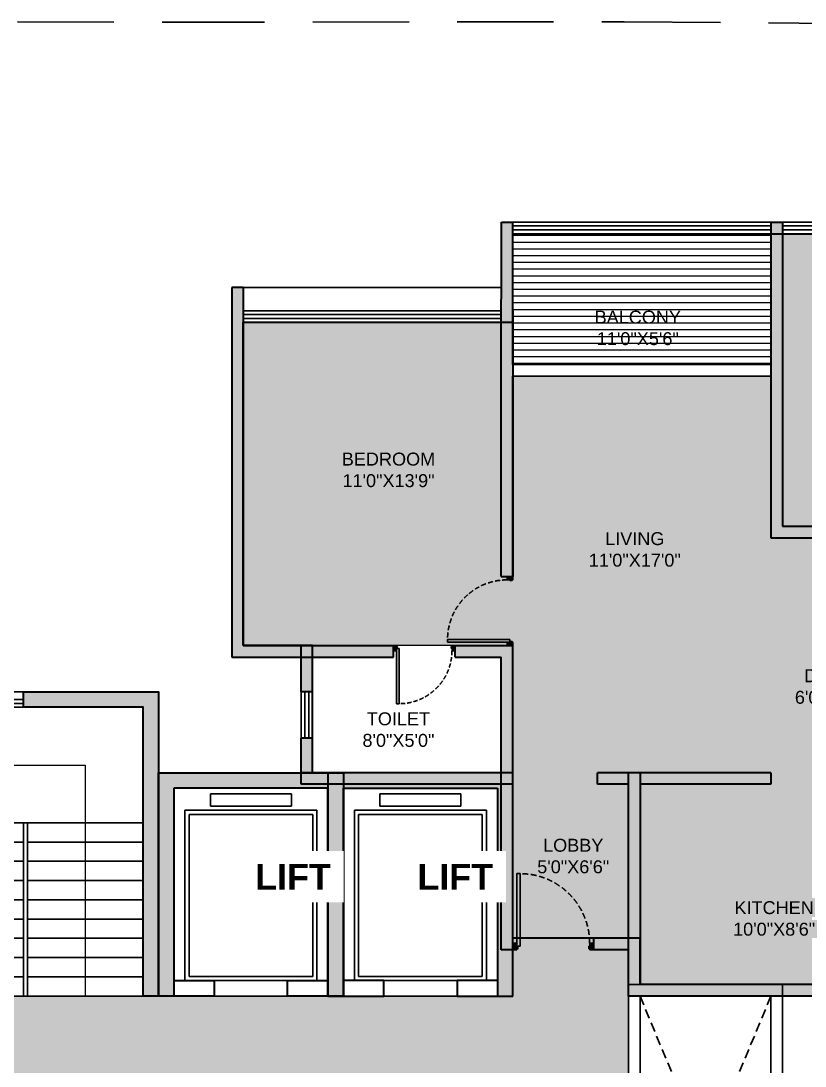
# Model space of a CAD drawing. Header units: millimetres. Extents: x 27623999 to 27796457, y -7151913 to -6809112.
# Drawn here: x 27686732 to 27696910, y -7057709 to -7044136 of the extents above; entities that cross this region are included whole.
import ezdxf

# ---------------------------------------------------------------- set-up
doc = ezdxf.new("R2010")
doc.units = ezdxf.units.MM
doc.header["$LTSCALE"] = 500
doc.header["$MEASUREMENT"] = 0
for name, pattern in [('1', [0]), ('23] 29.05.2023_PLOT B CONCEPT 11_100 OS$0$HIDDEN', [0.375, 0.25, -0.125]), ('AUDIT_D_060311083008-3', [0]), ('DASHED', [0.75, 0.5, -0.25]), ('DASHED2', [0.375, 0.25, -0.125])]:
    doc.linetypes.add(name, pattern=pattern)
doc.layers.get('0').update_dxf_attribs({"color": 250, "linetype": '1'})
for name, color, linetype in [('23] 29.05.2023_PLOT B CONCEPT 11_100 OS$0$ABA_06_door', 251, 'Continuous'), ('A-EQPM-FIXD', 251, 'AUDIT_D_060311083008-3'), ('A-WALL-PATT', 252, 'Continuous'), ('ABA_01_margin', 8, 'DASHED'), ('ABA_02_wall parapet', 250, 'Continuous'), ('ABA_03_elevation 01', 7, 'Continuous'), ('ABA_03_elevation 04', 8, 'Continuous'), ('ABA_03_lines dotted', 8, 'DASHED2'), ('ABA_06_drop', 251, 'Continuous'), ('ABA_06_window', 141, 'Continuous'), ('ABA_06_window sill', 8, 'Continuous'), ('ABA_07_text room', 7, 'Continuous'), ('ABA_09_hatch misc', 253, 'Continuous'), ('ABA_09_hatch room', 41, 'Continuous'), ('ABA_09_hatch wall', 21, 'Continuous')]:
    doc.layers.add(name, color=color, linetype=linetype)
for name, color, linetype, lineweight in [('A-COLS', 110, 'AUDIT_D_060311083008-3', 35), ('A-WALL', 7, 'AUDIT_D_060311083008-3', 35), ('ABA_02_wall', 7, 'Continuous', 30)]:
    doc.layers.add(name, color=color, linetype=linetype, lineweight=lineweight)
doc.layers.add('ABA_05_are carpet rera', color=6, linetype='Continuous', lineweight=30, plot=False)
doc.layers.add('ABA_09_HATCH BALCONY', color=7, linetype='Continuous', true_color=0xe5e5e5)
doc.styles.add('ADP6', font='arial.ttf')
doc.styles.add('AIRAL', font='arial.ttf')
doc.styles.add('vka-arial', font='arial.ttf')
doc.dimstyles.new('mm to ft', dxfattribs={"dimtxt": 150, "dimasz": 100, "dimexe": 50, "dimexo": 0, "dimgap": 50, "dimtad": 0, "dimtoh": 1, "dimdec": 0, "dimzin": 0, "dimdsep": 46, "dimtxsty": 'AIRAL', "dimcen": -90, "dimclrd": 8, "dimclre": 8, "dimclrt": 175, "dimadec": 0, "dimazin": 0, "dimtfac": 1, "dimtdec": 0, "dimtix": 1, "dimtofl": 0, "dimtmove": 1, "dimatfit": 3, "dimfxl": 1, "dimtolj": 1, "dimtzin": 0, "dimlwd": 0, "dimlwe": 0, "dimarcsym": 0})

# ---------------------------------------------------------------- blocks, each defined once
blk = doc.blocks.new('REFD')
at = {"layer": 'ABA_01_margin', "ltscale": 5}
blk.add_lwpolyline([(504544.2980591371, -115849.088739356), (507831.3326206277, -111835.6993710119), (511382.7495016358, -107411.3334616926), (513621.2443501505, -104832.1550336806), (515083.4728213632, -103134.6981344055), (515093.8016628309, -103139.679257635), (515964.2507131973, -103555.8614369817), (517445.8078219756, -104264.9334927527), (518473.2876898118, -104752.2353481771), (521000.2332641168, -105960.7615522873), (523302.9151061252, -107059.0769215049), (523659.051465157, -107230.3882815959), (526191.9322088356, -108430.5422585811), (528682.7318269156, -109608.0920344852), (531378.4941120094, -110901.405491598), (533917.742074874, -112120.2646720819), (534684.525864444, -112484.4422410671), (534809.9131798658, -113113.82973787), (535428.5324403243, -116268.7376310229), (536453.580288464, -121316.2913559573), (537198.7750082964, -125074.3174146852), (538370.469234087, -130873.2395160124), (539455.1706468028, -136521.9485929515)], dxfattribs=at)
blk = doc.blocks.new('23] 29.05.2023_PLOT B CONCEPT 11_100 OS$0$A$C7F2C0F04')
at = {"layer": 'ABA_09_hatch wall', "true_color": 0xffffff}
h = blk.add_hatch(color=7, dxfattribs=at)
h.dxf.hatch_style = 1
h.paths.add_polyline_path([(-2.140854485332966e-05, 807.9997464939952), (-2.140854485332966e-05, -0.0002535060048103333), (34.99997859145515, -0.0002535060048103333), (34.99997859145515, 807.9997464939952)])
at = {"layer": '23] 29.05.2023_PLOT B CONCEPT 11_100 OS$0$ABA_06_door'}
blk.add_lwpolyline([(34.99997859145515, -0.0002535060048103333), (34.99997859145515, 807.9997464939952), (-2.140854485332966e-05, 807.9997464939952), (-2.140854485332966e-05, -0.0002535060048103333)], close=True, dxfattribs=at)
at = {"layer": '23] 29.05.2023_PLOT B CONCEPT 11_100 OS$0$ABA_06_door', "linetype": '23] 29.05.2023_PLOT B CONCEPT 11_100 OS$0$HIDDEN', "ltscale": 0.5}
blk.add_arc((34.99997859145515, 34.99974649399519), 773, 0, 90, dxfattribs=at)
blk = doc.blocks.new('23] 29.05.2023_PLOT B CONCEPT 11_100 OS$0$A$C6B7563D3')
at = {"layer": 'ABA_09_hatch wall', "true_color": 0xffffff}
blk.add_hatch(color=7, dxfattribs=at).paths.add_polyline_path([(0, 75.00011323823128), (0, 0.0001132382312789559), (44, 0.0001132382312789559), (44, 13.00011323823128), (56, 13.00011323823128), (56, 38.00011323823128), (44, 38.00011323823128), (44, 75.00011323823128)])
at = {"layer": '23] 29.05.2023_PLOT B CONCEPT 11_100 OS$0$ABA_06_door'}
blk.add_lwpolyline([(44, 13.00011323823128), (56, 13.00011323823128), (56, 38.00011323823128), (44, 38.00011323823128), (44, 75.00011323823128), (0, 75.00011323823128), (0, 0.0001132382312789559), (44, 0.0001132382312789559), (44, 13.00011323823128)], dxfattribs=at)
blk = doc.blocks.new('23] 29.05.2023_PLOT B CONCEPT 11_100 OS$0$A$C41D10A1B')
at = {"layer": '23] 29.05.2023_PLOT B CONCEPT 11_100 OS$0$ABA_06_door'}
for name, p in [('23] 29.05.2023_PLOT B CONCEPT 11_100 OS$0$A$C7F2C0F04', (46.00002140854485, 40.00031012517866)), ('23] 29.05.2023_PLOT B CONCEPT 11_100 OS$0$A$C6B7563D3', (0, -5.661905743181705e-05))]:
    blk.add_blockref(name, p, dxfattribs=at)
at = {"layer": '23] 29.05.2023_PLOT B CONCEPT 11_100 OS$0$ABA_06_door', "xscale": -1}
blk.add_blockref('23] 29.05.2023_PLOT B CONCEPT 11_100 OS$0$A$C6B7563D3', (900, -5.661905743181705e-05), dxfattribs=at)
blk = doc.blocks.new('zw$FFC9')
at = {"layer": 'ABA_06_window sill', "linetype": 'Continuous', "lineweight": 15}
blk.add_line((0.004470121115446091, 0.001862481236457825, -0.1918804544989143), (800.0044706761837, 0, -0.2195547466285461), dxfattribs=at)
at = {"layer": '23] 29.05.2023_PLOT B CONCEPT 11_100 OS$0$ABA_06_door', "extrusion": (3.459285283324338e-05, 2.071130222846685e-06, 0.9999999993995224), "xscale": -0.8888888900972485, "yscale": 0.8888888900972443, "zscale": 0.8888888900972381, "rotation": 0.0003397717955281886}
blk.add_blockref('23] 29.05.2023_PLOT B CONCEPT 11_100 OS$0$A$C41D10A1B', (800.004477770188, 0.00655662614364692, -0.1918802958965494), dxfattribs=at)
blk = doc.blocks.new('TGREGR')
at = {"true_color": 0x636466, "transparency": 33554687}
h = blk.add_hatch(color=251, dxfattribs=at)
h.dxf.hatch_style = 1
h.paths.add_polyline_path([(27700358.3035829, -7054049.675492791), (27700358.3035829, -7053099.386346521), (27700508.3035829, -7053099.386346521), (27700508.3035829, -7053899.683170678), (27703008.45157051, -7053899.716824388), (27703008.45157051, -7046749.406398622), (27703158.45157051, -7046749.406398622), (27703158.45157051, -7054049.72450267)])
h.paths.add_polyline_path([(27694608.40620778, -7056799.692034863), (27694608.45521937, -7053899.442130954), (27694758.45073836, -7053899.444304979), (27694758.39213045, -7056649.692034863), (27699358.7632945, -7056649.692034863), (27699358.76259027, -7056799.692034863)])
h.paths.add_polyline_path([(27696458.28398385, -7050699.4067053), (27696458.28398385, -7046749.406398623), (27696608.28398385, -7046749.406398623), (27696608.28398385, -7049946.045436389), (27696608.25391101, -7050699.4067053), (27698758.36393804, -7050699.4067053), (27698758.36393804, -7050849.4067053), (27696458.28398385, -7050849.4067053)])
h.paths.add_polyline_path([(27697558.28398385, -7054049.505203987), (27697558.28398385, -7053899.498830101), (27698258.03016023, -7053899.546367616), (27698258.03016023, -7052349.367932164), (27698258.02945554, -7052349.367932158), (27698258.03498852, -7051749.367932184), (27698408.0405128, -7051749.369139302), (27698408.00963644, -7053899.550392978), (27699758.3035829, -7053899.602667014), (27699758.3035829, -7054049.606463599)])
h.paths.add_polyline_path([(27689458.26373741, -7052399.060559657), (27689458.26373741, -7047599.06025298), (27689608.26373741, -7047599.06025298), (27689608.26373741, -7052249.060559657), (27690358.21123778, -7052249.061132413), (27690358.21123778, -7052399.060559657)])
h.paths.add_polyline_path([(27699208.03016023, -7052499.375610446), (27699208.03189687, -7052349.369139252), (27699658.36393804, -7052349.374411321), (27699658.36393804, -7051749.369139303), (27699808.36478341, -7051749.369139303), (27699808.36393843, -7052349.375848291), (27702208.45157051, -7052349.4067053), (27702208.45157051, -7052499.404032178)])
h.paths.add_polyline_path([(27692358.18613674, -7052399.060559657), (27692358.19212439, -7052249.062659856), (27693108.19273202, -7052249.063232652), (27693108.12793671, -7053899.405171983), (27692958.13561508, -7053899.401036166), (27692958.13561547, -7053899.382771784), (27692958.12624704, -7053899.38277141), (27692958.18613722, -7052399.060559657)])
h.paths.add_polyline_path([(27692958.35136987, -7051349.063118215), (27692958.35136988, -7048554.228653952), (27692958.54768118, -7046749.406398623), (27693108.55685199, -7046749.406398623), (27693108.42073758, -7047899.060261193), (27693108.35136988, -7047899.06025298), (27693108.35208593, -7048478.907971171), (27693108.33780947, -7048599.490215464), (27693108.35223483, -7048599.490215447), (27693108.35242007, -7048749.490215437), (27693108.33013139, -7048749.490215464), (27693108.2280676, -7051349.063232679), (27693108.19273202, -7051349.063232652)])
h.paths.add_polyline_path([(27699658.36393804, -7050849.4067053), (27699658.36393804, -7046749.406398622), (27699808.37161632, -7046749.406398622), (27699808.36393804, -7046799.406398623), (27699808.37154845, -7046799.406398633), (27699808.36605133, -7050849.4067053)])
h.paths.add_polyline_path([(27690358.21123778, -7054049.329347149), (27690358.21123778, -7053899.329347205), (27692958.12624631, -7053899.401035908), (27692958.1202588, -7054049.4010358)])
h.paths.add_polyline_path([(27692958.08660559, -7056199.229243001), (27692958.13241857, -7054049.401036135), (27693108.12204745, -7054049.405171878), (27693108.03764159, -7056199.229243001)])
h.paths.add_polyline_path([(27694758.45073836, -7053899.444304979), (27694758.44754176, -7054049.450677165), (27696458.28398385, -7054049.470929984), (27696458.2857709, -7053899.468942272), (27694758.45073836, -7053899.444304979)])
h.paths.add_polyline_path([(27690358.21123778, -7052399.060559657), (27691558.18613611, -7052399.060559657), (27691558.19212378, -7052249.062048873), (27690358.21123778, -7052249.061132413)])
h.paths.add_polyline_path([(27694158.09428387, -7056199.229243001), (27694608.41635505, -7056199.229243118), (27694608.41888992, -7056049.229243161), (27694158.09428387, -7056049.229243001)])
h.paths.add_polyline_path([(27690358.21123778, -7052849.179463109), (27690358.21123778, -7052399.060559657), (27690508.21123778, -7052399.060559657), (27690508.21123778, -7052849.179463109)])
h.paths.add_polyline_path([(27690358.21123778, -7053899.329347205), (27690358.21123778, -7053449.179463109), (27690508.21123778, -7053449.179463109), (27690508.21123778, -7053899.333483119)])
h.paths.add_polyline_path([(27694208.12793721, -7054049.40517204), (27694208.12793721, -7053899.436328636), (27694608.45521937, -7053899.442130954), (27694608.45268444, -7054049.446541278)])
h.paths.add_polyline_path([(27692958.13241857, -7054049.401036135), (27692958.13561508, -7053899.401036166), (27693108.12793671, -7053899.405171983), (27693108.12204745, -7054049.405171878)])
at = {"layer": 'ABA_09_HATCH BALCONY', "lineweight": 0}
h = blk.add_hatch(dxfattribs=at)
h.set_pattern_fill('ANSI31', color=256, scale=699.9999999999977, angle=314.9996508029746)
h.set_pattern_definition([(359.9996508029745, (42667846.45696108, 11288176.21665796), (0.0005332808103042374, 87.4999999983748), [])])
h.paths.add_polyline_path([(27693108.08186378, -7048599.490215464), (27696458.28398385, -7048599.490215464), (27696458.28398385, -7046899.406398623), (27693108.08186378, -7046899.406398623)])
h = blk.add_hatch(dxfattribs=at)
h.set_pattern_fill('ANSI31', color=256, scale=699.9999999999977, angle=314.9996508029746)
h.set_pattern_definition([(359.9996508029745, (42667846.45696109, 11288176.21665795), (0.0005332808103042374, 87.4999999983748), [])])
h.paths.add_polyline_path([(27699808.36971436, -7048199.406398623), (27703008.3043998, -7048199.406398623), (27703008.3043998, -7046899.406398623), (27699808.36971436, -7046899.406398623)])
h = blk.add_hatch(dxfattribs=at)
h.set_pattern_fill('ANSI31', color=256, scale=699.9999999999977, angle=224.9996508029745)
h.set_pattern_definition([(269.9996508029745, (46032575.87841444, -22024725.33018916), (87.4999999983748, -0.000533280810320311), [])])
h.paths.add_polyline_path([(27697958.45454201, -7056649.958807717), (27699208.76966586, -7056649.958272167), (27699208.80649929, -7054049.552130363), (27697958.49137544, -7054049.552665913)])
at = {"layer": 'ABA_09_hatch room', "lineweight": 35, "true_color": 0xd3d4d3}
h = blk.add_hatch(color=254, dxfattribs=at)
h.dxf.hatch_style = 1
h.paths.add_polyline_path([(27692958.55412633, -7056199.281023285), (27692958.45268537, -7055499.391076293), (27693107.86522954, -7055499.391076293), (27693108.19273202, -7052249.063232652), (27689608.19503772, -7052249.063232652), (27689608.30896939, -7048046.644116411), (27692958.30613789, -7048051.476389551), (27692958.32960558, -7048754.322488604), (27696458.28398385, -7048749.490215464), (27696458.10017911, -7050699.414560108), (27696457.87276088, -7050699.414560108), (27696457.87056651, -7050849.414560108), (27698758.1801333, -7050849.414560108), (27698758.1801333, -7050699.414560108), (27696608.10201153, -7050699.414560108), (27696608.14663071, -7049796.96385614), (27696608.36380308, -7048449.22344261), (27696608.10017911, -7048449.22344261), (27696608.10017911, -7046899.406398606), (27699658.18781158, -7046899.406398606), (27699658.18781158, -7048549.41425343), (27699658.1801333, -7048549.41425343), (27699658.1801333, -7050849.414560108), (27699808.18781158, -7050849.414560108), (27699808.18781158, -7048349.428230243), (27703008.26776577, -7048349.428230243), (27703008.26776577, -7052349.414560108), (27702208.26776577, -7052349.414560108), (27702208.26776577, -7052349.414459241), (27700508.11977816, -7052349.368223351), (27700508.11977816, -7052349.414560108), (27699808.1801333, -7052349.414560108), (27699808.1801333, -7051749.414560108), (27699658.1801333, -7051749.414560108), (27699658.1801333, -7052349.414560108), (27699258.03969121, -7052349.414560108), (27699258.03969121, -7052349.422280705), (27698408.03969121, -7052349.422280705), (27698258.03969121, -7052349.418605235), (27698258.03969121, -7053899.544047253), (27697558.28398385, -7053899.498830101), (27697558.28398385, -7054049.517330565), (27697808.44746568, -7054049.570313516), (27697808.43711153, -7054849.551202908), (27697808.41778378, -7054849.553092343), (27697808.43313994, -7056649.699800377), (27694758.41388606, -7056649.692034863), (27694758.4287744, -7055499.391075984), (27694758.45268537, -7055499.391076293), (27694758.45268537, -7054049.544047253), (27696458.28398385, -7054049.498830101), (27696458.28398385, -7053899.345859141), (27694208.45268537, -7053899.391076293), (27694208.45268537, -7054049.391076293), (27694608.45268537, -7054049.391076293), (27694608.45268537, -7054049.391177345), (27694608.43071655, -7055349.391075921), (27694608.52962264, -7056049.229243001), (27694157.97406895, -7056049.229243001), (27694157.96666922, -7056199.281023285)])
at = {"layer": 'ABA_02_wall'}
for p, q in [((27692958.33013119, -7048749.490215464, -51.65633034012231), (27692958.54768118, -7046749.406398623, -51.65633034012231)), ((27692958.54768118, -7046749.406398623, -51.65633034012231), (27693108.55685199, -7046749.406398623, -51.65633034012231)), ((27693108.33780947, -7048599.490215464, -51.65633034012231), (27693108.55685199, -7046749.406398623, -51.65633034012231)), ((27696458.28398385, -7046749.406398623, -51.65633034012231), (27696458.28398385, -7050849.4067053, -51.65633034012231)), ((27696458.28398385, -7046749.406398623, -51.65633034012231), (27696608.28398385, -7046749.406398623, -51.65633034012231)), ((27696608.28398385, -7046749.406398623, -51.65633034012231), (27696608.28398385, -7050699.4067053, -51.65633034012231)), ((27699808.37161632, -7046749.406398622, -51.65633034012231), (27699658.36393804, -7046749.406398622, -51.65633034012231)), ((27699658.36393804, -7046749.406398622, -51.65633034012231), (27699658.36393804, -7050849.4067053, -51.65633034012231)), ((27699658.37161632, -7046799.406398623, -51.65633034012231), (27699658.36393804, -7046799.406398623, -51.65633034012231)), ((27699808.37140499, -7046799.406398623, -51.65633034012231), (27699808.36393804, -7046799.406398623, -51.65633034012231)), ((27699808.37161632, -7046749.406398622, -51.65633034012231), (27699808.36605133, -7050849.4067053, -51.65633034012231)), ((27703158.45157051, -7046749.406398622, -51.65633034012231), (27703008.45157051, -7046749.406398622, -51.65633034012231)), ((27703008.45157051, -7053899.716824388, -51.65633034012231), (27703008.45157051, -7046749.406398622, -51.65633034012231)), ((27703158.45157051, -7046749.406398622, -51.65633034012231), (27703158.45157051, -7054049.72450267, -51.65633034012231)), ((27689608.26373741, -7047599.06025298, -51.65633034012231), (27689458.26373741, -7047599.06025298, -51.65633034012231)), ((27689458.26373741, -7047599.06025298, -51.65633034012231), (27689458.26373741, -7052399.060559657, -51.65633034012231)), ((27689608.26373741, -7047599.06025298, -51.65633034012231), (27689608.26373741, -7052249.060559657, -51.65633034012231)), ((27693108.35136988, -7047899.06025298, -51.65633034012231), (27693108.35563027, -7051349.063232777, -51.65633034012231)), ((27692958.35136988, -7051349.060559657, -51.65633034012231), (27692958.35136988, -7048049.06025298, -51.65633034012231)), ((27692958.19212485, -7051349.063118093, -51.65633034012231), (27692958.33780928, -7048599.490215464, -51.65633034012231)), ((27696608.33773592, -7048599.490215464, -51.65633034012231), (27696608.25391101, -7050699.4067053, -51.65633034012231)), ((27696608.28398385, -7048599.490215464, -51.65633034012231), (27696608.33773592, -7048599.490215464, -51.65633034012231)), ((27693108.2280676, -7051349.063232679, -51.65633034012231), (27693108.33013139, -7048749.490215464, -51.65633034012231)), ((27696608.33005784, -7048749.490215464, -51.65633034012231), (27696608.28398385, -7048749.490215464, -51.65633034012231)), ((27696458.05656562, -7050699.4067053, -51.65633034012231), (27696458.28398385, -7050699.4067053, -51.65633034012231)), ((27696608.25391101, -7050699.4067053, -51.65633034012231), (27698758.36393804, -7050699.4067053, -51.65633034012231)), ((27698758.36393804, -7050849.4067053, -51.65633034012231), (27698758.36393804, -7050699.4067053, -51.65633034012231)), ((27696458.28398385, -7050849.4067053, -51.65633034012231), (27698758.36393804, -7050849.4067053, -51.65633034012231)), ((27699658.36393804, -7050849.4067053, -51.65633034012231), (27699808.37161632, -7050849.4067053, -51.65633034012231)), ((27692958.19212485, -7051349.063118093, -51.65633034012231), (27693108.19273202, -7051349.063232652, -51.65633034012231)), ((27693108.19273202, -7051349.063232652, -51.65633034012231), (27693108.35922539, -7051349.06323278, -51.65633034012231)), ((27698258.03498852, -7051749.367932184, -51.65633034012231), (27698258.01516028, -7053899.55469291, -51.65633034012231)), ((27698258.03498852, -7051749.367932184, -51.65633034012231), (27698408.0405128, -7051749.369139302, -51.65633034012231)), ((27698408.0405128, -7051749.369139302, -51.65633034012231), (27698408.00963644, -7053899.550392978, -51.65633034012231)), ((27699658.36393804, -7051749.369139303, -51.65633034012231), (27699658.36393804, -7052349.374411321, -51.65633034012231)), ((27699658.36393804, -7051749.369139303, -51.65633034012231), (27699808.36478341, -7051749.369139303, -51.65633034012231)), ((27699808.36478341, -7051749.369139303, -51.65633034012231), (27699808.36393804, -7052349.4067053, -51.65633034012231)), ((27689608.26373741, -7052249.060559657, -51.65633034012231), (27691558.19212378, -7052249.062048873, -51.65633034012231)), ((27690358.21123778, -7052849.179463109, -51.65633034012231), (27690358.21123778, -7052249.014222901, -51.65633034012231)), ((27691558.18613611, -7052399.060559657, -51.65633034012231), (27691558.19212378, -7052249.062048873, -51.65633034012231)), ((27692358.18613674, -7052399.060559657, -51.65633034012231), (27692358.19212439, -7052249.062659856, -51.65633034012231)), ((27692358.19212439, -7052249.062659856, -51.65633034012231), (27693108.19273202, -7052249.063232652, -51.65633034012231)), ((27693108.03764159, -7056199.229243001, -51.65633034012231), (27693108.19273202, -7052249.063232652, -51.65633034012231)), ((27698258.03016023, -7053899.546367616, -51.65633034012231), (27698258.03016023, -7052349.367932164, -51.65633034012231)), ((27699208.03016023, -7052499.375610446, -51.65633034012231), (27699208.03189687, -7052349.369139252, -51.65633034012231)), ((27699208.03189687, -7052349.369139252, -51.65633034012231), (27699658.36393804, -7052349.374411321, -51.65633034012231)), ((27699808.36393808, -7052349.375848291, -51.65633034012231), (27702208.45157051, -7052349.4067053, -51.65633034012231)), ((27700508.3035829, -7052349.383032561, -51.65633034012231), (27700508.3035829, -7052349.360368544, -51.65633034012231)), ((27702208.45157051, -7052499.404032178, -51.65633034012231), (27702208.45157051, -7052349.4067053, -51.65633034012231)), ((27689458.26373741, -7052399.060559657, -51.65633034012231), (27691558.18613611, -7052399.060559657, -51.65633034012231)), ((27690508.21123778, -7052849.179463109, -51.65633034012231), (27690508.21123778, -7052399.021901183, -51.65633034012231)), ((27692358.18613674, -7052399.060559657, -51.65633034012231), (27692958.18613722, -7052399.060559657, -51.65633034012231)), ((27692958.12025929, -7054049.383221486, -51.65633034012231), (27692958.18613722, -7052399.060559657, -51.65633034012231)), ((27693108.18684287, -7052399.060559657, -51.65633034012231), (27693108.35136988, -7052399.060559657, -51.65633034012231)), ((27698408.03016023, -7053899.562370797, -51.65633034012231), (27698408.03016023, -7052499.375610446, -51.65633034012231)), ((27699208.03016023, -7052499.375610446, -51.65633034012231), (27702208.45157051, -7052499.404032178, -51.65633034012231)), ((27699808.36393804, -7052499.379684453, -51.65633034012231), (27699808.36393804, -7052499.4067053, -51.65633034012231)), ((27690508.21123778, -7052849.179463109, -51.65633034012231), (27690358.21123778, -7052849.179463109, -51.65633034012231)), ((27700358.3035829, -7054049.675492791, -51.65633034012231), (27700358.3035829, -7053099.386346521, -51.65633034012231)), ((27700358.3035829, -7053099.386346521, -51.65633034012231), (27700508.3035829, -7053099.386346521, -51.65633034012231)), ((27700508.3035829, -7053899.683170678, -51.65633034012231), (27700508.3035829, -7053099.368046826, -51.65633034012231)), ((27690358.21123778, -7054049.329347149, -51.65633034012231), (27690358.21123778, -7053449.179463109, -51.65633034012231)), ((27690508.21123778, -7053449.179463109, -51.65633034012231), (27690358.21123778, -7053449.179463109, -51.65633034012231)), ((27690508.21123778, -7053899.337025035, -51.65633034012231), (27690508.21123778, -7053449.179463109, -51.65633034012231)), ((27693108.13207323, -7053899.405172097, -51.65633034012231), (27690358.21537381, -7053899.329347205, -51.65633034012231)), ((27692958.08660559, -7056199.229243001, -51.65633034012231), (27692958.13561547, -7053899.382771784, -51.65633034012231)), ((27694208.12793721, -7054049.40517204, -51.65633034012231), (27694208.12793721, -7053899.436328636, -51.65633034012231)), ((27696458.28398385, -7053899.46894225, -51.6563303400817), (27694208.12793721, -7053899.436328636, -51.65633034012231)), ((27694608.40620778, -7056799.692034863, -51.65633034012231), (27694608.45521929, -7053899.447205839, -51.65633034012231)), ((27694758.45073825, -7053899.451281333, -51.65633034012231), (27694758.39213045, -7056649.692034863, -51.65633034012231)), ((27698258.03016023, -7053899.546367616, -51.65633034012231), (27697558.28398385, -7053899.498830101, -51.6563303400817)), ((27699758.3035829, -7053899.602667014, -51.65633034012231), (27698408.00963644, -7053899.550392978, -51.65633034012231)), ((27699758.3035829, -7054049.606463599, -51.65633034012231), (27699758.3035829, -7053899.601800042, -51.65633034012231)), ((27703008.45157051, -7053899.716824388, -51.65633034012231), (27700508.3035829, -7053899.683170678, -51.65633034012231)), ((27693108.12793721, -7054049.40517204, -51.65633034012231), (27690358.21123778, -7054049.329347149, -51.65633034012231)), ((27694608.45268444, -7054049.446541278, -51.65633034012231), (27694208.12793721, -7054049.40517204, -51.65633034012231)), ((27696458.28398385, -7054049.470929984, -51.6563303400817), (27694758.44754098, -7054049.450677165, -51.65633034012231)), ((27699758.3035829, -7054049.606463599, -51.65633034012231), (27697558.28398385, -7054049.505203987, -51.6563303400817)), ((27703158.45157051, -7054049.72450267, -51.65633034012231), (27700358.3035829, -7054049.675492791, -51.65633034012231)), ((27694608.40940772, -7056049.229243001, -51.65633034012231), (27694158.09428387, -7056049.229243001, -51.65633034012231)), ((27694158.09428387, -7056199.229243001, -51.65633034012231), (27694158.09428387, -7056049.229243001, -51.65633034012231)), ((27693108.03764159, -7056199.229243001, -51.65633034012231), (27692958.08660559, -7056199.229243001, -51.65633034012231)), ((27694608.40940772, -7056199.229243001, -51.65633034012231), (27694158.09428387, -7056199.229243001, -51.65633034012231)), ((27699358.7632945, -7056649.692034863, -51.65633034012231), (27694758.39213045, -7056649.692034863, -51.65633034012231)), ((27699358.7632945, -7056649.692034863, -51.65633034012231), (27699358.76259027, -7056799.692034863, -51.65633034012231)), ((27699358.76259027, -7056799.692034863, -51.65633034012231), (27694608.40620778, -7056799.692034863, -51.65633034012231))]:
    blk.add_line(p, q, dxfattribs=at)
at = {"layer": 'ABA_02_wall', "elevation": -51.6563303400817}
for points in [[(27696458.28398385, -7053899.46894225), (27696458.28398385, -7054049.470929984)], [(27697558.28398385, -7053899.498830101), (27697558.28398385, -7054049.505203987)]]:
    blk.add_lwpolyline(points, dxfattribs=at)
at = {"layer": 'ABA_02_wall parapet'}
for p, q in [((27693108.54000329, -7046749.406398623, -51.65633034012231), (27696458.53992954, -7046749.406398623, -51.65633034012231)), ((27693108.54000329, -7046799.406398623, -51.65633034012231), (27696458.53992954, -7046799.406398623, -51.65633034012231)), ((27693108.54000329, -7046849.406398623, -51.65633034012231), (27696458.53992954, -7046849.406398623, -51.65633034012231)), ((27693108.54000329, -7046899.406398623, -51.65633034012231), (27696458.53992954, -7046899.406398623, -51.65633034012231))]:
    blk.add_line(p, q, dxfattribs=at)
at = {"layer": 'ABA_03_elevation 01'}
for p, q in [((27703008.45157051, -7046749.406398623, -51.65633034012231), (27699808.37161632, -7046749.406398623, -51.65633034012231)), ((27703008.45157051, -7046799.406398623, -51.65633034012231), (27699808.37161632, -7046799.406398623, -51.65633034012231)), ((27703008.45157051, -7046849.406398623, -51.65633034012231), (27699808.37161632, -7046849.406398623, -51.65633034012231)), ((27703008.45157051, -7046899.406398623, -51.65633034012231), (27699808.37161632, -7046899.406398623, -51.65633034012231)), ((27699208.76852776, -7054049.578453877, -51.65633034012231), (27699208.77026815, -7056649.692034863, -51.65633034012231)), ((27699258.76852776, -7054049.578420409, -51.65633034012231), (27699258.77026815, -7056649.692001395, -51.65633034012231)), ((27699308.76852776, -7054049.578386942, -51.65633034012231), (27699308.77026815, -7056649.691967928, -51.65633034012231)), ((27699358.76852776, -7054049.578353474, -51.65633034012231), (27699358.77026815, -7056649.69193446, -51.65633034012231))]:
    blk.add_line(p, q, dxfattribs=at)
at = {"layer": 'ABA_05_are carpet rera', "elevation": -51.65633034012231}
blk.add_lwpolyline([(27689608.07525242, -7052249.066360792), (27689608.42510159, -7048049.06025298), (27693108.4525393, -7048049.06025298), (27693108.54000329, -7046899.194902183), (27703008.3043998, -7046899.406398623), (27703008.3043998, -7046899.406398623), (27703008.30577334, -7053899.716822386), (27699208.796907, -7053899.578453877), (27699208.79096931, -7056649.692034863), (27694758.39213244, -7056649.598262077), (27694758.38857447, -7056049.259097674), (27693108.09428387, -7056049.229243001), (27693108.13361825, -7053899.360753058), (27690508.20386404, -7053899.34900783), (27690508.19767738, -7052249.054758523)], close=True, dxfattribs=at)
at = {"layer": 'ABA_06_window'}
for p, q in [((27696608.28398385, -7046799.406398589, -51.65633034012231), (27699658.36393804, -7046799.406398622, -51.65633034012231)), ((27696608.28398385, -7046849.406398589, -51.65633034012231), (27699658.36393804, -7046849.406398622, -51.65633034012231)), ((27692958.35136988, -7047949.06025298, -51.65633034012231), (27689608.26373741, -7047949.06025298, -51.65633034012231)), ((27692958.35136988, -7047999.06025298, -51.65633034012231), (27689608.26373741, -7047999.06025298, -51.65633034012231)), ((27700408.15653703, -7053099.394072003, -51.65633034012231), (27700408.15653703, -7052499.39004609, -51.65633034012231)), ((27700458.15653703, -7053099.394072003, -51.65633034012231), (27700458.15653703, -7052499.39004609, -51.65633034012231)), ((27690408.21123778, -7053449.179463109, -51.65633034012231), (27690408.21123778, -7052849.179463109, -51.65633034012231)), ((27690458.21123778, -7053449.179463109, -51.65633034012231), (27690458.21123778, -7052849.179463109, -51.65633034012231)), ((27699758.3035829, -7053949.606463599, -51.65633034012231), (27700358.30760881, -7053949.606463599, -51.65633034012231)), ((27699758.3035829, -7053999.606463599, -51.65633034012231), (27700358.30760881, -7053999.606463599, -51.65633034012231))]:
    blk.add_line(p, q, dxfattribs=at)
at = {"layer": 'ABA_06_window sill'}
for p, q in [((27696608.28398385, -7046749.406398589, -51.65633034012231), (27699658.36393804, -7046749.406398622, -51.65633034012231)), ((27696608.28398385, -7046899.406398589, -51.65633034012231), (27699658.36393804, -7046899.406398622, -51.65633034012231)), ((27689608.26373741, -7047599.06025298, -51.65633034012231), (27692958.42855132, -7047599.407300224, -51.65633034012231)), ((27692958.35136988, -7047899.06025298, -51.65633034012231), (27689608.26373741, -7047899.06025298, -51.65633034012231)), ((27692958.35136988, -7048049.06025298, -51.65633034012231), (27689608.26373741, -7048049.06025298, -51.65633034012231)), ((27703008.45157051, -7048199.406398623, -51.65633034012231), (27699808.36971436, -7048199.406398623, -51.65633034012231)), ((27699808.369503, -7048349.428230243, -51.65633034012231), (27703008.45157051, -7048349.428230243, -51.65633034012231)), ((27693108.33780947, -7048599.490215464, -51.65633034012231), (27696458.28398385, -7048599.490215464, -51.65633034012231)), ((27696458.28398385, -7048749.490215464, -51.65633034012231), (27693108.33013139, -7048749.490215464, -51.65633034012231)), ((27700358.15653703, -7053099.394072003, -51.65633034012231), (27700358.15653703, -7052499.39004609, -51.65633034012231)), ((27700508.15653703, -7053099.394072003, -51.65633034012231), (27700508.15653703, -7052499.39004609, -51.65633034012231)), ((27690358.21123778, -7053449.179463109, -51.65633034012231), (27690358.21123778, -7052849.179463109, -51.65633034012231)), ((27690408.21123778, -7053449.179463109, -51.65633034012231), (27690408.21123778, -7052849.179463109, -51.65633034012231)), ((27690508.21123778, -7053449.179463109, -51.65633034012231), (27690508.21123778, -7052849.179463109, -51.65633034012231)), ((27699758.3035829, -7053899.606463599, -51.65633034012231), (27700358.30760881, -7053899.606463599, -51.65633034012231)), ((27697808.44746602, -7054049.544047253, -51.65633034012231), (27697808.41381231, -7056649.692034863, -51.65633034012231)), ((27697958.4551443, -7056649.692034863, -51.65633034012231), (27697958.45340391, -7054049.578453877, -51.65633034012231)), ((27699758.3035829, -7054049.606463599, -51.65633034012231), (27700358.30760881, -7054049.606463599, -51.65633034012231))]:
    blk.add_line(p, q, dxfattribs=at)
at = {"color": 3, "rotation": 179.9993204549644}
for p in [(27692358.20438941, -7052249.118683043, -51.43677559349163), (27699208.04416189, -7052349.425162439, -51.43677559349163)]:
    blk.add_blockref('zw$FFC9', p, dxfattribs=at)
at = {"color": 3, "xscale": -1, "rotation": 180.0006795450356}
blk.add_blockref('zw$FFC9', (27702208.26329569, -7052349.412697713, -51.46444988562109), dxfattribs=at)
at = {"layer": '23] 29.05.2023_PLOT B CONCEPT 11_100 OS$0$ABA_06_door', "extrusion": (3.459285283323704e-05, 2.071130222952921e-06, 0.9999999993995224), "xscale": -1, "rotation": 0.0003397719712474737}
blk.add_blockref('23] 29.05.2023_PLOT B CONCEPT 11_100 OS$0$A$C41D10A1B', (27699658.16534661, -7050849.416479194, 891.9506413272319), dxfattribs=at)
at = {"layer": '23] 29.05.2023_PLOT B CONCEPT 11_100 OS$0$ABA_06_door', "extrusion": (2.071130222952916e-06, -3.459285283323704e-05, 0.9999999993995227), "xscale": -1, "rotation": 270.0003397760763}
blk.add_blockref('23] 29.05.2023_PLOT B CONCEPT 11_100 OS$0$A$C41D10A1B', (27699658.18012426, -7051749.410143176, 249.6533986279786), dxfattribs=at)
at = {"layer": '23] 29.05.2023_PLOT B CONCEPT 11_100 OS$0$ABA_06_door', "extrusion": (-2.071130222952911e-06, -3.459285283323702e-05, 0.9999999993995224), "rotation": 89.99966022392378}
blk.add_blockref('23] 29.05.2023_PLOT B CONCEPT 11_100 OS$0$A$C41D10A1B', (27693108.19246521, -7052249.062784107, 134.9450503334901), dxfattribs=at)
at = {"layer": '23] 29.05.2023_PLOT B CONCEPT 11_100 OS$0$ABA_06_door', "extrusion": (-3.459284318923043e-05, 2.071291294756224e-06, 0.9999999993995227), "xscale": 1.166666667214888, "yscale": 1.166666667214888, "zscale": 1.166666667214888, "rotation": 359.9993934464517}
blk.add_blockref('23] 29.05.2023_PLOT B CONCEPT 11_100 OS$0$A$C41D10A1B', (27693107.78017071, -7056199.227200131, -1024.255109843605), dxfattribs=at)
at = {"layer": 'ABA_07_text room', "linetype": 'Continuous', "char_height": 200, "width": 1256.372189070373, "attachment_point": 1, "style": 'vka-arial'}
for s, insert in [('\\pxqc;{\\H0.83965x;BALCONY\\P10\'6"X4\'3"}', (27700786.42758597, -7047324.698216509, -103.3126606801985)), ('\\pxqc;{\\H0.83965x;BALCONY\\P11\'0"X5\'6"}', (27694101.5572025, -7047898.48388816, -51.65633034007624)), ('\\pxqc;{\\H0.83965x;BEDROOM\\P11\'0"X13\'9"}', (27690865.72732546, -7049742.308402156, -103.3126606801985)), ('\\pxqc;{\\H0.83965x;BEDROOM\\P10\'0"X12\'6"}', (27697532.70361103, -7049798.764248552, -103.3126606801985)), ('\\pxqc;{\\H0.83965x;BEDROOM\\P10\'6"X13\'6"}', (27701103.01739341, -7049798.764248552, -103.3126606801985)), ('\\pxqc;{\\H0.83965x;LIVING\\P11\'0"X17\'0"}', (27694062.45558416, -7050775.468328076, -51.65633034007624)), ('\\pxqc;{\\H0.83965x;DINING\\P6\'0"X10\'0"}', (27696672.46189323, -7052555.840520052, -51.65633034007624)), ('\\pxqc;{\\H0.83965x;TOILET\\P6\'6"X4\'6"}', (27698772.53550497, -7052875.587982378, -51.65633034007624)), ('\\pxqc;{\\H0.83965x;TOILET\\P8\'3"X4\'6"}', (27701102.57693189, -7052875.587982378, -51.65633034007624)), ('\\pxqc;{\\H0.83965x;TOILET\\P8\'0"X5\'0"}', (27690994.54605877, -7053115.204739734, -51.65633034007624)), ('\\pxqc;{\\H0.83965x;LOBBY\\P5\'0"X6\'6"}', (27693263.43624832, -7054756.978454913, -51.65633034007624)), ('\\pxqc;{\\H0.83965x;DRY.BAL\\P4\'0"X8\'6"}', (27697968.86817577, -7055486.906134802, -51.65633034007624)), ('\\pxqc;{\\H0.83965x;KITCHEN\\P10\'0"X8\'6"}', (27695870.87871762, -7055567.368787893, -51.65633034007624))]:
    blk.add_mtext(s, dxfattribs=dict(at, insert=insert))
blk = doc.blocks.new('5rtbv')
at = {"layer": 'ABA_09_hatch misc'}
blk.add_hatch(color=252, dxfattribs=at).paths.add_polyline_path([(-1785.740093805071, -687.5371673041955), (1114.433375384426, -687.5104750404134), (1114.431534648931, -487.5104750460014), (-1585.741934556456, -487.5353265767917), (-1585.760341903835, 1512.464673349634), (1114.413127294101, 1512.489524883218), (1114.411286558665, 1712.48952487018), (-1785.762182627106, 1712.462832605466)])
at = {"layer": 'A-COLS', "color": 82, "ltscale": 100, "true_color": 0x31ba12, "extrusion": (4.487770664838784e-06, -9.14904633103953e-08, 0.9999999999899258)}
for p, q in [((1114.411286567163, 1712.488602905534, 2.848507313357381), (-1785.762182627106, 1712.462832605466, 2.848507313357381)), ((-1785.762182627106, 1712.462832605466, 2.848507313357381), (-1785.740093805071, -687.5371673041955, 2.848507313357381)), ((1114.4131273026, 1512.488602914847, 2.848507313357381), (1114.411286567163, 1712.488602905534, 2.848507313357381)), ((-1585.760341903835, 1512.464673349634, 2.848507313357381), (1114.4131273026, 1512.488602918573, 2.848507313357381)), ((-1585.741934556456, -487.5353265767917, 2.848507313357381), (-1585.760341903835, 1512.464673349634, 2.848507313357381)), ((1114.431534657429, -487.5113970087841, 2.848507313357381), (-1585.741934556456, -487.5353265767917, 2.848507313357381)), ((1114.433375392924, -687.5113970031962, 2.848507313357381), (1114.431534657429, -487.5113970125094, 2.848507313357381)), ((-1785.740093805071, -687.5371673041955, 2.848507313357381), (1114.433375392924, -687.5113970031962, 2.848507313357381))]:
    blk.add_line(p, q, dxfattribs=at)
at = {"layer": 'A-EQPM-FIXD', "ltscale": 100, "extrusion": (4.450918737223483e-06, -8.636058558343164e-08, 0.9999999999900909)}
for p, q in [((914.4144414927578, 1369.69800362736, 2.848507313357381), (-1297.676980026008, 1369.678566209041, 2.848507313357381)), ((914.414441496483, 1369.69800362736, 2.848507313357381), (-1297.676980026008, 1369.678566209041, 2.848507313357381)), ((-1297.676980026008, 1369.678566209041, 2.848507313357381), (-1297.661201034556, -344.7439166074619, 2.848507313357381)), ((-1297.676980026008, 1369.678566209041, 2.848507313357381), (-1297.661201034556, -344.7439166074619, 2.848507313357381)), ((914.430220487935, -344.7244791965932, 2.848507313357381), (914.4144414927578, 1369.69800362736, 2.848507313357381)), ((914.4302204916603, -344.7244791928679, 2.848507313357381), (914.414441496483, 1369.69800362736, 2.848507313357381)), ((859.8191040785168, 1315.101661244407, 2.848507313357381), (-1243.080637646781, 1315.083228794858, 2.848507313357381)), ((859.8191040822421, 1315.101661244407, 2.848507313357381), (-1243.080637646781, 1315.083228794858, 2.848507313357381)), ((-1243.080637646781, 1315.083228794858, 2.848507313357381), (-1243.065863620315, -290.1475742282346, 2.848507313357381)), ((-1243.080637646781, 1315.083228794858, 2.848507313357381), (-1243.065863620315, -290.1475742282346, 2.848507313357381)), ((859.8338781050406, -290.1291417786852, 2.848507313357381), (859.8191040785168, 1315.101661244407, 2.848507313357381)), ((859.8338781050406, -290.1291417786852, 2.848507313357381), (859.8191040822421, 1315.101661244407, 2.848507313357381)), ((-1352.269776160887, 1038.966574416496, 2.848507313357381), (-1512.094254594122, 1038.965103443712, 2.848507313357381)), ((-1512.094254594122, 1038.965103443712, 2.848507313357381), (-1512.084563126322, -14.03440075740218, 2.848507313357381)), ((-1352.260084693145, -14.03292978089303, 2.848507313357381), (-1352.269776160887, 1038.966574416496, 2.848507313357381)), ((-1512.084563126322, -14.03440075740218, 2.848507313357381), (-1352.260084693145, -14.03292978089303, 2.848507313357381)), ((-1297.661201034556, -344.7439166074619, 2.848507313357381), (914.430220487935, -344.7244791965932, 2.848507313357381)), ((-1297.661201034556, -344.7439166074619, 2.848507313357381), (914.4302204916603, -344.7244791928679, 2.848507313357381)), ((-1243.065863620315, -290.1475742282346, 2.848507313357381), (859.8338781050406, -290.1291417786852, 2.848507313357381)), ((-1243.065863620315, -290.1475742282346, 2.848507313357381), (859.8338781050406, -290.1291417786852, 2.848507313357381))]:
    blk.add_line(p, q, dxfattribs=at)
at = {"layer": 'A-WALL', "ltscale": 100, "extrusion": (4.487770664838784e-06, -9.14904633103953e-08, 0.9999999999899258)}
for p, q in [((914.4131273148232, 1512.486762179062, 2.848507313357381), (914.4179592454457, 987.4867622014135, 2.848507313357381)), ((1114.417959237006, 987.4886029362679, 2.848507313357381), (1114.4131273026, 1512.488602914847, 2.848507313357381)), ((914.4179592454457, 987.4867622014135, 2.848507313357381), (1114.417959237006, 987.4886029362679, 2.848507313357381)), ((1114.426702730532, 37.48860296607018, 2.848507313357381), (914.4267027426977, 37.48676223028451, 2.848507313357381)), ((914.4267027426977, 37.48676223028451, 2.848507313357381), (914.431534669653, -487.5132377436385, 2.848507313357381)), ((1114.431534657429, -487.5113970125094, 2.848507313357381), (1114.426702730532, 37.48860296607018, 2.848507313357381))]:
    blk.add_line(p, q, dxfattribs=at)
at = {"layer": 'A-WALL-PATT', "ltscale": 100, "extrusion": (4.487770664838784e-06, -9.14904633103953e-08, 0.9999999999899258)}
blk.add_line((1114.426702730532, 37.48860296607018, 2.848507313357381), (1114.417959237006, 987.4886029362679, 2.848507313357381), dxfattribs=at)
blk = doc.blocks.new('TERHTREHGREGHERTGV')
at = {"layer": 'ABA_09_hatch misc', "lineweight": 35, "transparency": 33554687}
h = blk.add_hatch(color=252, dxfattribs=at)
h.dxf.hatch_style = 1
h.paths.add_polyline_path([(25422607.40909839, -6231168.307463327), (25426557.40909839, -6231168.30746329), (25426557.40909839, -6231368.30746329), (25422807.40919684, -6231368.307463324), (25422807.40919686, -6232918.307463309), (25422607.40909841, -6232918.307463309)])
h.paths.add_polyline_path([(25422607.40909842, -6234618.307463327), (25424007.40909842, -6234618.30746332), (25426557.40909841, -6234618.307463306), (25426557.40909841, -6234418.307463275), (25423807.40909844, -6234418.30746329), (25422607.40909842, -6234418.307463295)])
at = {"layer": 'A-WALL'}
for p, q in [((25422807.40919686, -6232918.307463309), (25422607.40909841, -6232918.307463309)), ((25426557.40909841, -6234418.307463275), (25426557.40909841, -6234618.307463306))]:
    blk.add_line(p, q, dxfattribs=at)
for points in [[(25422607.40909841, -6232918.307463309), (25422607.40909839, -6231168.307463327), (25426557.40909839, -6231168.30746329), (25426557.40909839, -6231368.30746329), (25422807.40919684, -6231368.307463324), (25422807.40919686, -6232918.307463309)], [(25426557.40909841, -6234618.307463306), (25424007.40909842, -6234618.30746332), (25424007.40909842, -6234618.30746332), (25422607.40909842, -6234618.307463327), (25422607.40909842, -6234418.307463295), (25423807.40909844, -6234418.30746329), (25423807.40909844, -6234418.30746329), (25426557.40909841, -6234418.307463275)]]:
    blk.add_lwpolyline(points, dxfattribs=at)
at = {"layer": 'ABA_06_drop'}
for p, q in [((25424307.40909839, -6231368.307463316), (25424307.40909841, -6234418.307463316)), ((25424557.40909839, -6231368.307463316), (25424557.4090984, -6232868.307463316)), ((25424807.40909839, -6231368.307463313), (25424807.4090984, -6232868.307463313)), ((25425057.40909839, -6231368.307463313), (25425057.4090984, -6232868.307463313)), ((25425307.40909839, -6231368.307463313), (25425307.4090984, -6232868.307463313)), ((25425557.40909839, -6231368.307463309), (25425557.4090984, -6232868.307463309)), ((25425807.40909839, -6231368.307463309), (25425807.4090984, -6232868.307463309)), ((25426057.40909839, -6231368.307463309), (25426057.4090984, -6232868.307463309)), ((25426307.40909839, -6231368.307463305), (25426307.4090984, -6232868.307463305)), ((25426557.40909839, -6231368.30746329), (25426557.40909841, -6234418.30746329)), ((25424557.4090984, -6232918.307463316), (25424557.40909841, -6234418.307463316)), ((25424807.4090984, -6232918.307463313), (25424807.40909841, -6234418.307463313)), ((25425057.4090984, -6232918.307463313), (25425057.40909841, -6234418.307463313)), ((25425307.4090984, -6232918.307463313), (25425307.40909841, -6234418.307463313)), ((25425557.4090984, -6232918.307463309), (25425557.40909841, -6234418.307463309)), ((25425807.4090984, -6232918.307463309), (25425807.40909841, -6234418.307463309)), ((25426057.4090984, -6232918.307463309), (25426057.40909841, -6234418.307463309)), ((25426307.4090984, -6232918.307463305), (25426307.40909841, -6234418.307463305))]:
    blk.add_line(p, q, dxfattribs=at)
blk.add_lwpolyline([(25426557.4090984, -6232868.30746329), (25426557.4090984, -6232918.30746329), (25424307.4090984, -6232918.307463316), (25424307.4090984, -6232868.307463316)], close=True, dxfattribs=at)
at = {"layer": 'ABA_06_window'}
for p, q in [((25422707.40919685, -6234418.307463294), (25422707.40919686, -6232918.307463309)), ((25422757.40919685, -6234418.307463294), (25422757.40919686, -6232918.307463309))]:
    blk.add_line(p, q, dxfattribs=at)
at = {"layer": 'ABA_06_window sill'}
for p, q in [((25422607.40909842, -6234418.307463294), (25422607.40909844, -6232918.307463309)), ((25422807.40919685, -6234418.307463294), (25422807.40919686, -6232918.307463309))]:
    blk.add_line(p, q, dxfattribs=at)
at = {"layer": 'ABA_03_elevation 04'}
for points in [[(25425057.40909841, -6233668.307463298), (25423557.40913552, -6233668.307463305), (25423557.40913551, -6232118.307463305), (25426557.40909839, -6232118.307463305)], [(25425057.40909841, -6233668.307463298), (25426557.40909839, -6233668.30746329)]]:
    blk.add_leader(points, dimstyle='mm to ft', dxfattribs=at)
blk = doc.blocks.new('trgbsdfc')
at = {"layer": 'ABA_09_hatch misc', "true_color": 0xc7c8ca, "transparency": 33554687}
h = blk.add_hatch(color=9, dxfattribs=at)
h.dxf.hatch_style = 1
h.paths.add_polyline_path([(26884048.64894506, -6984680.077758928), (26882548.02428401, -6984680.177969422), (26882547.9875653, -6985430.325273654), (26874497.9876141, -6985429.974362727), (26874498.09875288, -6983579.85057435), (26872997.88994151, -6983579.85958105), (26872998.08151957, -6986929.963950062), (26874498.29033096, -6986930.036300919), (26874497.98761412, -6986929.888950109), (26877298.05021765, -6986929.816599225), (26877298.05021765, -6987429.852774667), (26882548.26008929, -6987430.277042062), (26882548.63390503, -6987430.785517044), (26884048.98604209, -6987430.602943409)])
at = {"layer": 'ABA_03_elevation 01'}
for points, elevation in [([(26884048.60227923, -6984680.077762044), (26882547.97761818, -6984680.177972538), (26882547.9875653, -6985430.325273654), (26882547.9875653, -6985430.325273654), (26874497.9876141, -6985429.974362727), (26874498.09875288, -6983579.85057435), (26872997.88994151, -6983579.85958105), (26872998.08151957, -6986929.963950061), (26874498.29033096, -6986930.036300918), (26874497.98761412, -6986929.888950109), (26877298.05021765, -6986929.816599225), (26877298.05021765, -6987429.852774667), (26882548.26008929, -6987430.277042062), (26882548.26008929, -6987430.785562533), (26884048.61222635, -6987430.602988898)], -0.02733897968956356), ([(26886047.82291176, -6989680.055029242), (26884048.61222876, -6989680.058401019), (26884048.61222876, -6985280.141463171), (26886047.82291176, -6985280.138091394)], -103.2853217003215), ([(26885897.82291176, -6989530.055029242), (26884198.61222876, -6989530.058401019), (26884198.61222876, -6985430.141463171), (26885897.82291176, -6985430.138091394)], -103.2853217003215)]:
    blk.add_lwpolyline(points, close=True, dxfattribs=dict(at, elevation=elevation))
at = {"layer": 'ABA_03_lines dotted'}
for p, q in [((26884198.61222876, -6989530.058401019, -103.2853217003215), (26885897.82291176, -6985430.138091394, 51.6016523806553)), ((26885897.82291177, -6989530.055029242, 51.6016523806553), (26884198.61222877, -6985430.141463171, -103.2853217003215))]:
    blk.add_line(p, q, dxfattribs=at)
at = {"layer": 'ABA_03_elevation 01', "rotation": 270.0000000000001}
blk.add_blockref('TERHTREHGREGHERTGV', (33109116.29507739, 18441127.44374238, -0.0273389797076824), dxfattribs=at)
at = {"layer": 'ABA_03_elevation 01', "lineweight": 30, "xscale": -1, "rotation": 90.00568778836124}
blk.add_blockref('5rtbv', (26879660.36558099, -6984315.402088495, -2.875846293065063), dxfattribs=at)
at = {"layer": 'ABA_03_elevation 01', "lineweight": 30, "rotation": 269.994312211638}
blk.add_blockref('5rtbv', (26880835.60963005, -6984315.402088495, -2.875846293065063), dxfattribs=at)
at = {"layer": 'ABA_02_wall', "char_height": 333.2527010122371, "attachment_point": 1, "style": 'ADP6', "bg_fill": 2}
for insert in [(26879203.45576143, -6983715.419739181), (26881308.81697141, -6983715.419739181)]:
    blk.add_mtext('\\pxqc;{\\fArial|b1|i0|c0|p34;LIFT}', dxfattribs=dict(at, insert=insert))
blk = doc.blocks.new('RGVREGFR')
at = {"layer": 'ABA_02_wall', "color": 0}
blk.add_blockref('TGREGR', (-417789.0758320019, 69819.00377266109, 51.6289913605147), dxfattribs=at)
blk.add_blockref('trgbsdfc', (392770.9742442891, -1550.111175380647), dxfattribs=at)

msp = doc.modelspace()

# ---------------------------------------------------------------- block references
at = {"layer": 'ABA_02_wall', "rotation": 78.63285323614126}
msp.add_blockref('REFD', (27460144.83817118, -7546162.279842493), dxfattribs=at)

# ---------------------------------------------------------------- next in the draw order: block references
at = {"layer": 'ABA_03_elevation 01', "color": 0}
msp.add_blockref('RGVREGFR', (417798.3926611915, -69819.00377266109, 25.84183465975115), dxfattribs=at)

doc.saveas('drawing.dxf')
